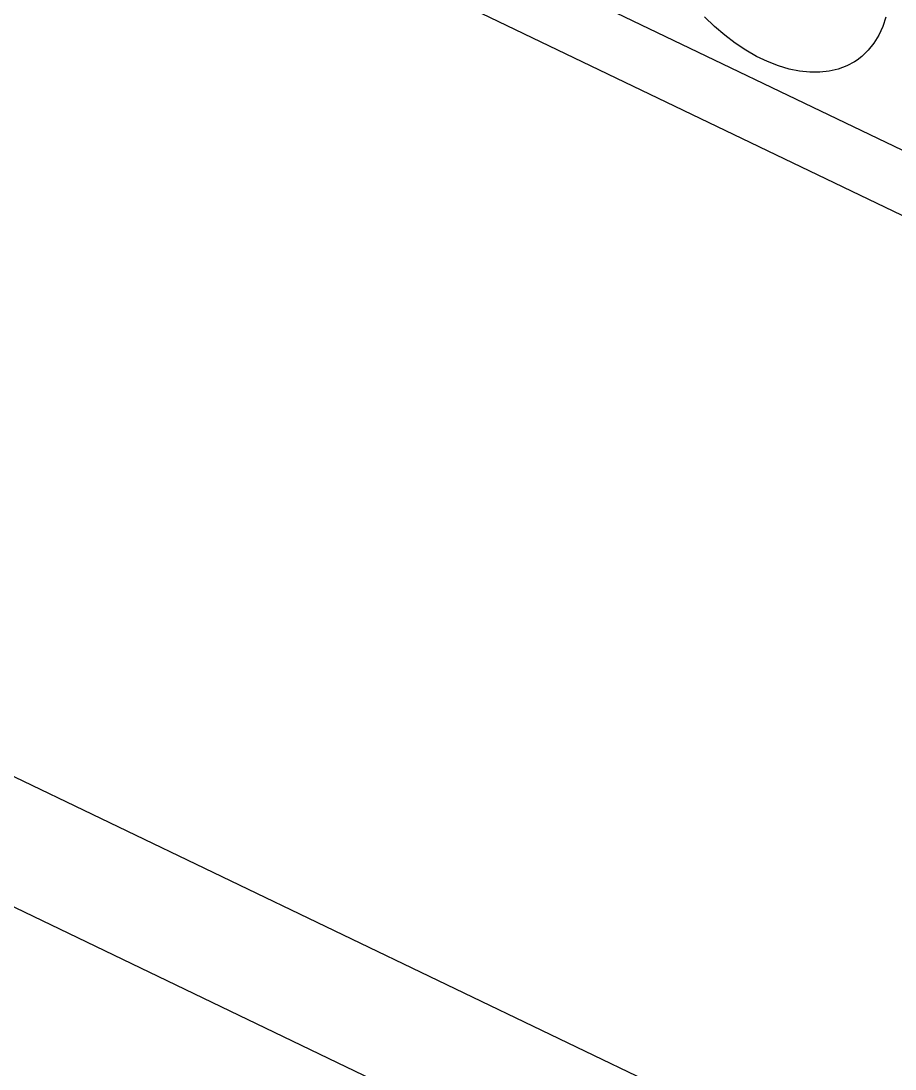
# Model space of a CAD drawing. Extents: x 0 to 420, y 0 to 297.
# Drawn here: x 201.17 to 211.66, y 167.77 to 180.36 of the extents above; entities that cross this region are included whole.
import ezdxf

# ---------------------------------------------------------------- set-up
doc = ezdxf.new("R2010")
doc.units = 0
doc.header["$LTSCALE"] = 23.1
doc.layers.add('40000_ISO', color=7, linetype='CONTINUOUS')

msp = doc.modelspace()

# ---------------------------------------------------------------- linework, layer by layer
at = {"layer": '40000_ISO', "color": 7, "linetype": 'CONTINUOUS'}
for p, q in [((221.158, 174.287), (167.747, 199.961)), ((220.838, 173.657), (167.427, 199.331)), ((210.729, 166.647), (157.318, 192.32)), ((210.089, 165.387), (156.678, 191.06)), ((209.496, 180.297), (209.377, 180.411)), ((211.556, 180.41), (211.518, 180.296)), ((209.619, 180.191), (209.496, 180.297)), ((209.745, 180.096), (209.619, 180.191)), ((211.469, 180.191), (211.411, 180.095)), ((211.518, 180.296), (211.469, 180.191)), ((209.873, 180.011), (209.745, 180.096)), ((211.411, 180.095), (211.342, 180.01)), ((210.003, 179.936), (209.873, 180.011)), ((210.134, 179.874), (210.003, 179.936)), ((211.265, 179.936), (211.208, 179.893)), ((211.342, 180.01), (211.265, 179.936)), ((210.264, 179.823), (210.134, 179.874)), ((210.393, 179.784), (210.264, 179.823)), ((211.084, 179.822), (210.983, 179.784)), ((211.178, 179.873), (211.084, 179.822)), ((211.208, 179.893), (211.178, 179.873)), ((210.519, 179.759), (210.393, 179.784)), ((210.642, 179.746), (210.519, 179.759)), ((210.761, 179.746), (210.642, 179.746)), ((210.875, 179.759), (210.761, 179.746)), ((210.983, 179.784), (210.875, 179.759))]:
    msp.add_line(p, q, dxfattribs=at)

doc.saveas('drawing.dxf')
